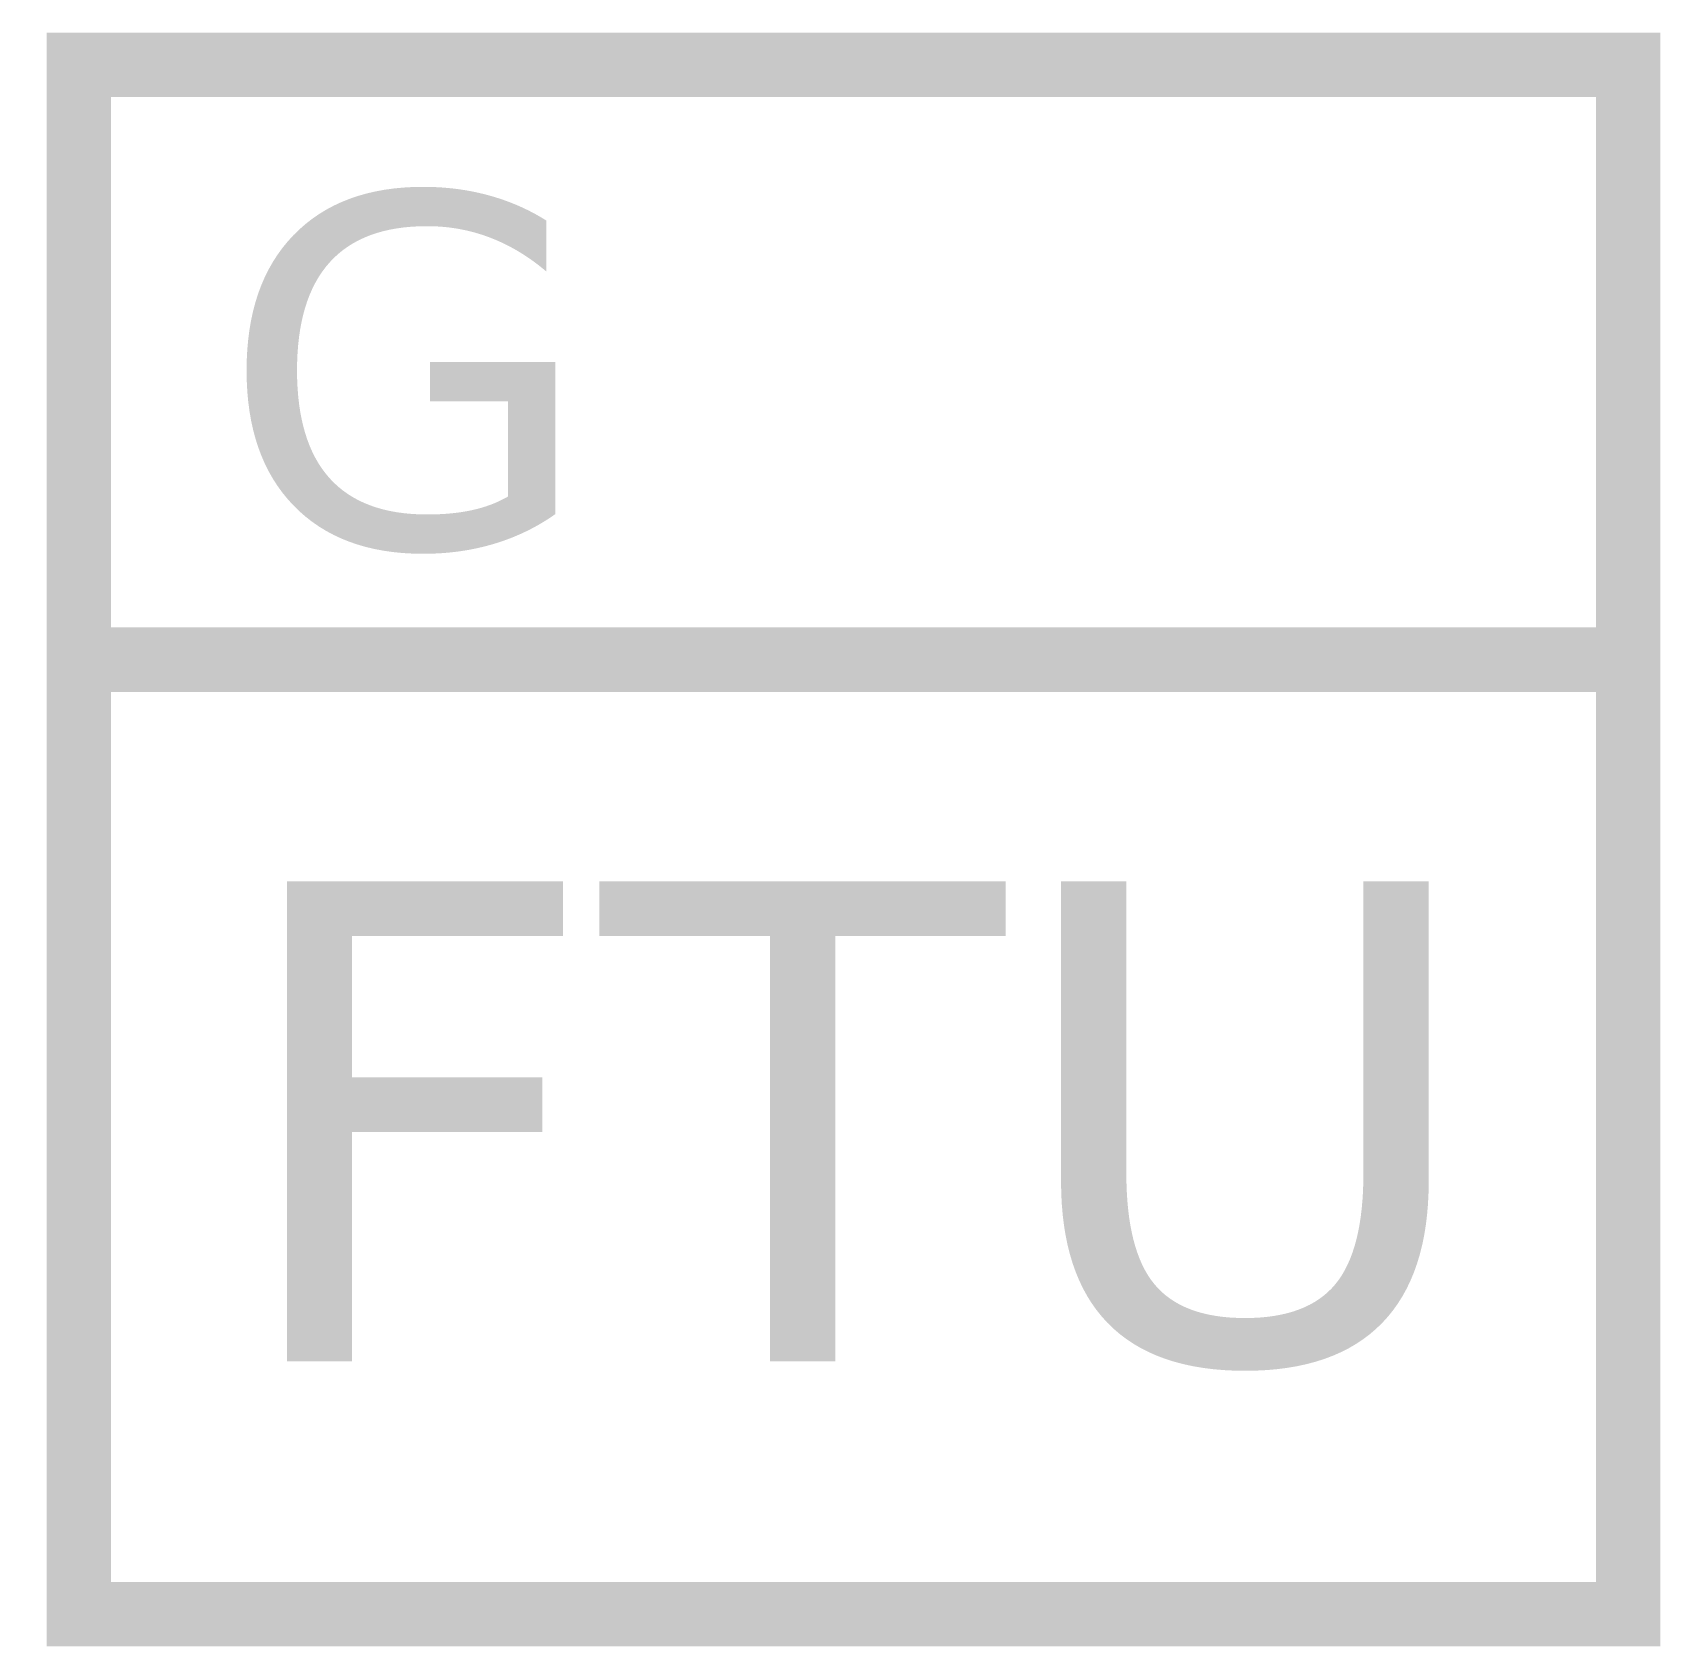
# Model space of a CAD drawing. Extents: x 2257.567 to 2257.843, y 1178.783 to 1179.056.
import ezdxf

# ---------------------------------------------------------------- set-up
doc = ezdxf.new("R2010")
doc.units = 0
doc.styles.add('VERDANA', font='verdana.TTF')

msp = doc.modelspace()

# ---------------------------------------------------------------- linework, layer by layer
at = {"color": 0, "linetype": 'Continuous'}
for points in [[(2257.57468, 1179.05096, 0.01095, 0.01095, 0), (2257.83751, 1179.05096, 0.01095, 0.01095, 0), (2257.83751, 1178.78813, 0.01095, 0.01095, 0), (2257.57468, 1178.78813, 0.01095, 0.01095, 0), (2257.57468, 1179.05096, 0.01095, 0.01095, 0), (2257.57468, 1179.05096, 0.01095, 0.01095, 0), (2257.83751, 1179.05096, 0.01095, 0.01095, 0)], [(2257.5723, 1178.95005, 0.01095, 0.01095, 0), (2257.83513, 1178.95005, 0.01095, 0.01095, 0)]]:
    msp.add_lwpolyline(points, format="xyseb", dxfattribs=at)

# ---------------------------------------------------------------- texts
at = {"color": 0, "style": 'VERDANA'}
for s, height, p in [('G', 0.06, (2257.59851, 1178.96918)), ('FTU', 0.081477, (2257.59903, 1178.831))]:
    msp.add_text(s, height=height, dxfattribs=at).set_placement(p)

doc.saveas('drawing.dxf')
